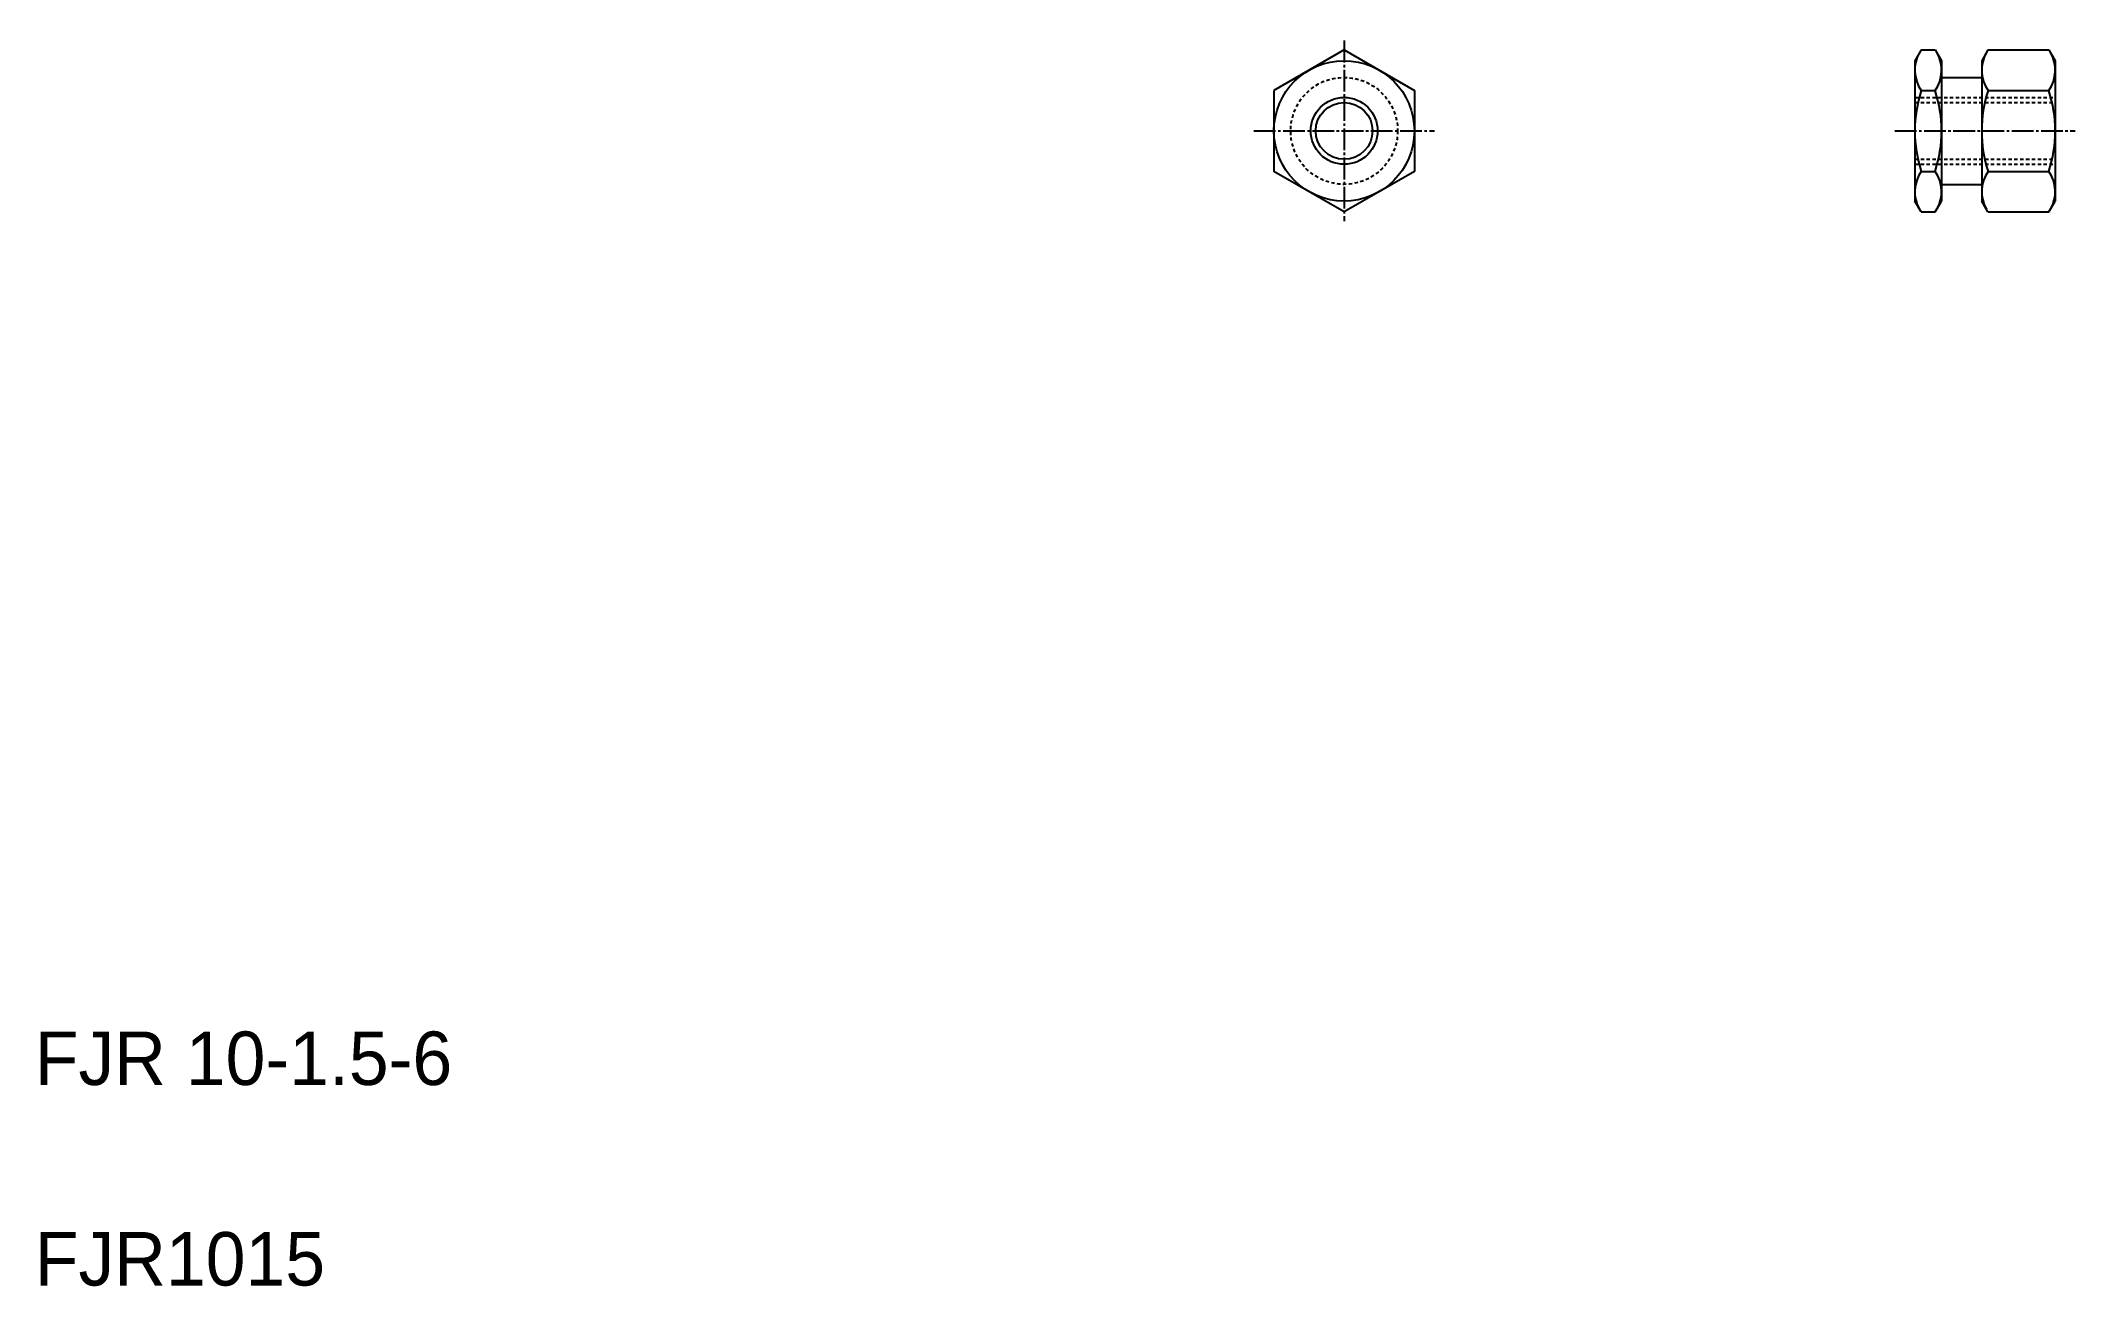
# Model space of a CAD drawing. Extents: x 21 to 325, y 20 to 206.
import ezdxf

# ---------------------------------------------------------------- set-up
doc = ezdxf.new("R2010")
doc.units = 0
doc.header["$LTSCALE"] = 0.25
doc.linetypes.add('CENTER', pattern=[17.5, 13, -1.5, 1.5, -1.5])
doc.linetypes.add('DASHED', pattern=[3.5, 2, -1.5])
doc.layers.get('0').update_dxf_attribs({"linetype": 'CONTINUOUS'})
doc.layers.add('CENTER', color=1, linetype='CENTER')

msp = doc.modelspace()

# ---------------------------------------------------------------- linework, layer by layer
for p, q in [((215.82, 204.85), (205.32, 198.79)), ((215.82, 204.85), (226.32, 198.79)), ((302.11, 204.85), (301.17, 203.23)), ((302.11, 204.85), (304.23, 204.85)), ((304.23, 204.85), (305.17, 203.23)), ((312.11, 204.85), (311.17, 203.23)), ((312.11, 204.85), (321.23, 204.85)), ((321.23, 204.85), (322.17, 203.23)), ((210.57, 201.82), (210.57, 201.82)), ((213.2, 203.34), (213.2, 203.34)), ((301.17, 203.23), (301.17, 182.23)), ((305.17, 203.23), (305.17, 182.23)), ((311.17, 203.23), (311.17, 182.23)), ((322.17, 203.23), (322.17, 182.23)), ((205.32, 198.79), (205.32, 186.66)), ((226.32, 198.79), (226.32, 186.66)), ((302.13, 198.79), (304.21, 198.79)), ((305.17, 200.73), (311.17, 200.73)), ((312.13, 198.79), (321.21, 198.79)), ((215.82, 180.6), (205.32, 186.66)), ((226.32, 186.66), (215.82, 180.6)), ((302.13, 186.66), (304.21, 186.66)), ((312.13, 186.66), (321.21, 186.66)), ((305.17, 184.73), (311.17, 184.73)), ((302.11, 180.6), (301.17, 182.23)), ((302.11, 180.6), (304.23, 180.6)), ((304.23, 180.6), (305.17, 182.23)), ((312.11, 180.6), (311.17, 182.23)), ((312.11, 180.6), (321.23, 180.6)), ((321.23, 180.6), (322.17, 182.23))]:
    msp.add_line(p, q)
at = {"color": 3, "linetype": 'DASHED'}
for p, q in [((301.17, 197.73), (322.17, 197.73)), ((301.17, 196.98), (322.17, 196.98)), ((301.17, 188.48), (322.17, 188.48)), ((301.17, 187.73), (322.17, 187.73))]:
    msp.add_line(p, q, dxfattribs=at)
for radius in [10.5, 4.25]:
    msp.add_circle((215.82, 192.73), radius)
msp.add_circle((215.82, 192.73), 8, dxfattribs=at)
at = {"color": 3}
msp.add_circle((215.82, 192.73), 5, dxfattribs=at)
for centre, radius, start, end in [((306.42, 201.82), 5.25, 150, 215.2644), ((299.92, 201.82), 5.25, 324.7356, 30), ((316.42, 201.82), 5.25, 150, 215.2644), ((316.92, 201.82), 5.25, 324.7356, 30), ((320.72, 192.73), 19.55, 161.9403, 198.0597), ((285.62, 192.73), 19.55, 341.9403, 18.0597), ((330.72, 192.73), 19.55, 161.9403, 198.0597), ((302.62, 192.73), 19.55, 341.9403, 18.0597), ((306.42, 183.63), 5.25, 144.7356, 210), ((299.92, 183.63), 5.25, 330, 35.2644), ((316.42, 183.63), 5.25, 144.7356, 210), ((316.92, 183.63), 5.25, 330, 35.2644)]:
    msp.add_arc(centre, radius, start, end)
at = {"layer": 'CENTER', "color": 1, "linetype": 'CENTER'}
for p, q in [((215.82, 206.23), (215.82, 179.23)), ((202.32, 192.73), (229.32, 192.73)), ((298.17, 192.73), (325.17, 192.73))]:
    msp.add_line(p, q, dxfattribs=at)

# ---------------------------------------------------------------- texts
for s, p in [('FJR 10-1.5-6', (20, 50)), ('FJR1015', (20, 20))]:
    msp.add_text(s, height=8).set_placement(p)

doc.saveas('drawing.dxf')
